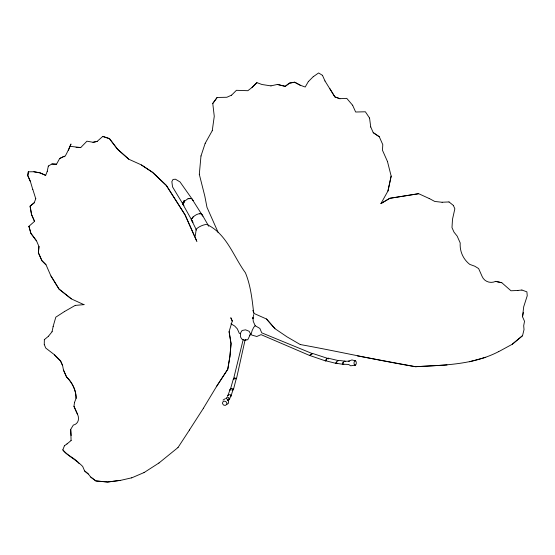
<?xml version="1.0" encoding="UTF-8"?>
<svg xmlns="http://www.w3.org/2000/svg" width="555" height="555" viewBox="0 0 555 555"><rect width="100%" height="100%" fill="white"/><g stroke="black" fill="none" stroke-linecap="round" stroke-linejoin="round"><path stroke-width="0.83" d="M44.254 344.683L44.358 339.639M71.089 440.545L70.735 429.397M337.218 363.261L336.073 363.4L325.598 360.743L326.576 359.349L325.237 360.417L325.355 360.861L326.278 360.514M498.702 351.634L512.272 344.253L522.526 335.713L524.024 329.608L523.691 325.702L524.53 321.276L522.526 316.752L523.705 306.776L527.236 295.76L526.903 291.854L521.873 290.015M38.996 246.406L38.427 252.747L41.944 260.656L46.003 264.714L50.963 276.071L59.045 289.169L71.241 298.847L83.985 304.681M199.307 174.284L200.986 155.934M195.256 236.118L196.199 229.409M212.253 130.737L214.265 116.293L212.766 103.445L217.13 97.465L226.87 97.264L231.553 95.155M32.752 189.456L30.324 181.256L27.812 175.602L28.361 171.752L27.75 175.664L30.261 181.319M74.536 402.444L73.933 406.357L77.443 414.259M226.641 404.526L226.877 402.895L225.836 401.494L224.13 401.126L222.756 402.021L222.52 403.645L223.554 405.053L225.261 405.414L228.306 403.464L228.632 401.272L227.231 399.378M522.526 316.752L523.365 312.326M253.684 314.588L252.893 318.688L252.927 317.522L253.267 321.387L255.238 325.827M309.766 355.464L311.841 353.951L309.524 355.394L325.355 360.861M47.23 171.287L48.361 166.014M52.038 331.751L53.169 326.479M227.377 396.464L227.599 395.424L229.194 394.563L228.008 395.368L230.165 389.242L231.699 388.451L230.221 390.033L233.267 379.266L234.8 377.913L233.523 379.12L234.023 379.488M429.216 198.517L418.637 193.681L389.79 198.301L380.91 203.609L387.952 191.003L391.15 176.081M387.966 191.038L391.164 176.115L387.466 161.491M229.354 399.475L229.583 398.407L228.362 397.775L229.34 398.435L229.236 399.51L228.154 400.328L229.354 399.475L230.734 396.291L230.915 395.361L230.089 394.862L231.213 395.354L230.915 396.277L233.204 389.201L232.469 388.826L233.544 389.152L232.046 390.595M236.09 378.746L236.569 378.288L245.13 339.722L244.852 340.166L245.976 339.716M233.523 379.12L243.208 339.493L243.492 340.007L242.917 339.355M233.544 389.152L236.319 378.399L234.786 378.35L236.569 378.288M53.107 326.541L55.805 317.183L64.547 311.494M229.881 390.123L230.165 389.242M232.961 389.957L233.204 389.201M201 155.969L205.19 143.273M35.811 198.662L34.174 202.804L30.053 206.217L31.517 214.584L34.535 221.362L31.586 214.521L30.116 206.155L34.243 202.742M33.924 171.793L40.05 172.903L45.663 175.366L47.293 171.224M68.383 150.377C76.07 131.57 64.394 160.749 64.241 156.274L59.614 158.557M74.474 402.507L76.104 398.365A26.695 20.639 46.1 0 0 66.565 376.9L63.547 370.123M88.203 473.977L84.651 471.049L82.702 466.464C76.659 460.185 68.431 456.432 62.826 449.862L64.456 445.714M243.222 339.618L241.696 338.994L240.426 336.691L240.669 332.771L242.112 330.461L245.615 329.843L249.126 331.286L250.589 333.943L247.787 339.709L244.741 340.243M184.572 201.076L183.088 204.351L184.531 201.208L188.117 198.621L191.662 198.44L193.119 200.619L191.655 198.558L188.103 198.739M342.733 364.205L343.843 364.156L342.615 364.253L342.324 363.504L343.483 362.117L342.567 363.352L342.733 364.205L348.63 364.448L350.704 365.814L355.623 365.079L356.248 363.761L356.241 361.999L355.602 360.826L351.891 359.938L348.616 361.229L349.289 361.152L343.989 361.34L345.231 361.25L339.043 360.417L337.426 360.785L338.64 360.653L328.255 358.211L326.749 358.585L327.804 358.433L328.102 358.946M236.035 378.94L236.319 378.399M51.892 164.023L56.499 164.231L59.676 158.501L64.304 156.219M183.858 205.399L182.581 203.512L184.191 200.584L182.505 203.581L192.953 222.319L191.711 220.411M205.204 143.308L212.239 130.702M270.972 85.865L277.361 84.443L285.242 86.372L289.433 83.167L294.636 82.223L300.165 85.192L305.195 87.024L308.372 81.529M203.366 408.313L216.401 386.696L227.8 369.221L229.957 356.31L231.081 343.628L229.139 331.64M249.507 335.671L250.589 333.943M189.366 430.097L203.428 408.251M216.332 386.759L227.737 369.283L229.888 356.372L231.019 343.691L229.069 331.703L232.295 320.991L230.894 317.842M177.968 447.573L189.435 430.042M196.061 229.25L191.253 219.509L193.334 216.505M202.415 215.444L201.285 213.55C197.08 213.349 193.147 216.249 191.253 219.509M212.78 103.48L217.144 97.5M48.417 336.288L52.101 331.689M231.567 95.189L236.423 90.305L247.835 90.708L252.019 87.475L256.903 82.66L261.932 84.492L270.986 85.9M252.019 87.475L256.903 82.66M308.386 81.564L313.242 76.68M56.499 164.231L51.962 163.961L48.299 166.077M45.663 175.366L40.12 172.841L33.987 171.731L28.291 171.814M128.746 159.119L117.577 149.205L109.474 138.604L102.779 136.426L109.411 138.66L117.507 149.267L128.684 159.181L141.49 164.953L152.687 172.376L166.396 185.446L185.079 214.799L196.623 240.752M36.422 240.821L30.851 233.371L28.929 226.301L30.913 233.315L36.484 240.759L38.933 246.469L38.364 252.809L41.882 260.718L45.94 264.777M62.826 449.862C66.85 455.655 74.793 457.729 79.15 463.536M102.841 136.363L97.111 141.428L93.011 142.351M28.867 226.364L34.597 221.299M512.272 344.253L522.512 335.678M44.296 339.702L48.479 336.226M66.968 443.958L71.151 440.483M158.903 463.043L178.03 447.517M225.809 398.511L227.328 397.602L226.169 398.448M64.394 445.776L67.03 443.896M313.256 76.715L318.612 72.955L322.476 75.341M223.075 400.093L224.928 398.885M143.988 472.617L158.973 462.981M380.896 203.574L389.79 198.301L418.65 193.716M64.484 311.549L75.341 305.333M498.681 351.599C473.137 364.912 443.577 365.19 415.494 366.682C376.907 360.244 338.779 351.488 300.297 344.544M131.667 477.869L144.05 472.555M469.495 361.777L485.771 357.295M97.174 141.365L93.073 142.288L86.941 141.185L80.683 147.609L76.084 147.401M131.729 477.806L120.386 480.408L107.58 482.045L95.821 480.963L90.736 477.133L88.273 473.914L84.714 470.987M312.305 353.868L311.306 353.667L312.437 353.403L327.804 358.433M325.598 360.743L326.562 360.597M120.449 480.346L107.649 481.983L95.89 480.901L90.805 477.071M199.738 213.918L201.257 213.724L202.027 214.868M355.602 360.826L354.707 360.923L354.083 362.242L354.09 364.004L354.728 365.183L355.623 365.079M517.85 290.438L521.887 290.05M75.279 305.396L84.048 304.619M447.039 364.968L415.508 366.716L357.309 355.873M442.113 202.242L449.002 201.944M517.864 290.473L510.975 290.771L501.755 282.675L495.553 281.364M80.746 147.547L69.951 146.298M442.127 202.277L434.731 201.444L429.202 198.475M342.615 364.253L336.261 363.289L336.184 362.588L337.1 361.569L335.872 362.79L336.073 363.4M501.769 282.71L495.566 281.399A10.059 9.685 -21.7 0 1 482.149 276.501L478.625 268.558L474.768 266.206L469.738 264.374A26.695 25.71 -21.7 0 1 460.206 242.944L457.181 236.132L453.997 232.129L451.985 227.612L452.498 219.28L454.85 208.784L453.345 205.392M277.347 84.409L285.228 86.337L289.419 83.132L294.622 82.189L300.151 85.151M339.903 98.734L334.873 96.903L324.973 80.961M240.468 333.721L239.281 333.271L237.311 328.837L234.689 326.035L230.929 323.773M312.097 353.514L261.731 332.833L259.858 328.421L255.217 325.757L253.718 327.318L252.074 330.697L251.249 333.902L251.72 335.06L256.826 336.49L261.051 334.637L309.641 355.491M300.31 344.579L287.053 336.871L274.982 328.685L266.435 318.945M141.428 165.015L152.625 172.439L166.327 185.509L185.016 214.861L196.907 241.605M207.577 224.817C227.002 234.515 233.377 256.334 245.428 272.796C250.721 285.679 252.109 299.471 253.725 313.131M373.238 132.631L379.273 136.731L382.797 144.668L382.457 150.225L387.48 161.526M379.287 136.766L373.251 132.666L370.726 126.984M71.304 298.784L59.108 289.106L51.025 276.008M448.988 201.909L453.359 205.426M54.404 354.825L60.495 360.916L62.5 365.433M274.996 328.72L266.449 318.979L254.197 313.533L252.802 310.384M352.64 105.277L346.764 98.367L339.889 98.7L334.859 96.868L329.663 88.349M227.161 399.524L227.945 400.592M191.662 198.44L180.028 181.943L175.498 179.223L173.035 179.425L171.856 181.624L172.536 186.889L182.581 203.512M369.575 118.076L365.37 111.784L355.644 112.02L352.626 105.242M182.505 203.581L183.781 205.482M192.523 199.828L202.894 216.207M202.492 215.326L208.763 226.246M322.462 75.307L324.987 80.995M218.191 232.545L206.987 207.341L204.816 196.137L199.294 174.249M230.831 317.904L232.233 321.047M73.995 406.295L77.513 414.203A10.059 7.777 46.1 0 1 73.329 425.081L70.665 429.459L71.13 435.564M44.317 344.62L45.76 348.075L54.466 354.763L60.557 360.854L62.569 365.37L63.485 370.178L66.496 376.963A26.695 20.639 46.1 0 1 76.042 398.421M328.255 358.211L328.449 358.794M32.814 189.394L35.742 198.725M312.437 353.403L312.548 353.819M369.554 118.042L370.74 127.019M196.179 230.138A6.306 1.693 -24 0 1 199.71 226.648A6.306 1.693 -24 0 1 206.731 224.491"/></g></svg>
